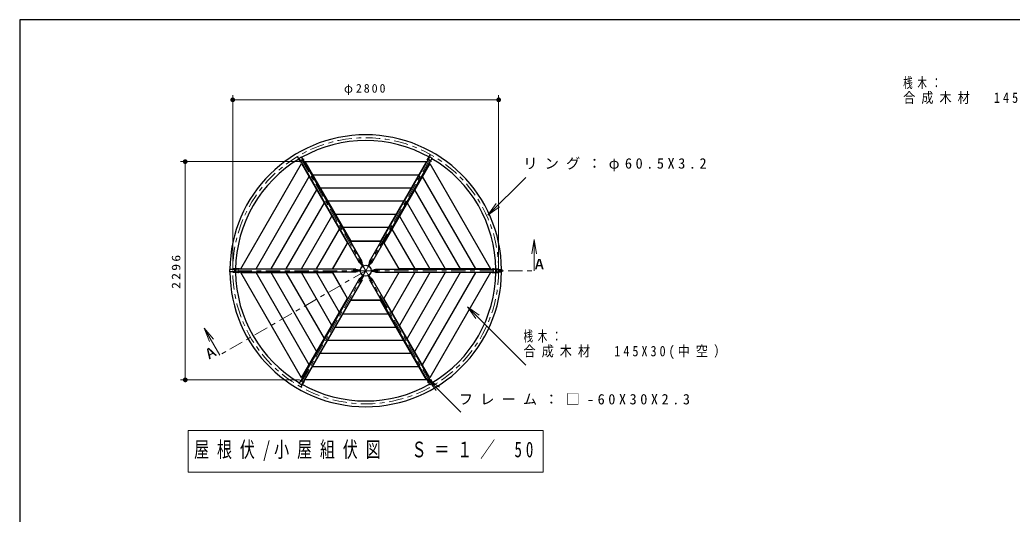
# Model space of a CAD drawing. Units: millimetres on the paper, with parts at other scales. Extents: x -385 to 0, y 0 to 267.
# Drawn here: x -385 to -176, y 163 to 267 of the extents above; entities that cross this region are included whole.
import ezdxf
from ezdxf.enums import TextEntityAlignment as Align

# ---------------------------------------------------------------- set-up
doc = ezdxf.new("R2010")
doc.units = ezdxf.units.MM
doc.linetypes.add('USER1', pattern=[4.5, 2.5, -2])
doc.linetypes.add('USER2', pattern=[6, 3, -1, 1, -1])
for name, color, linetype, lineweight in [('1_30', 3, 'Continuous', 25), ('1_50', 3, 'Continuous', 25), ('NAKAMURA図枠', 7, 'Continuous', 13)]:
    doc.layers.add(name, color=color, linetype=linetype, lineweight=lineweight)
doc.styles.add('ＭＳ ゴシック', font='')
doc.styles.get('ＭＳ ゴシック').set_extended_font_data('MS Gothic')

# ---------------------------------------------------------------- blocks, each defined once
blk = doc.blocks.new('open_arrow')
at = {"color": 0, "linetype": 'Continuous', "lineweight": -2}
blk.add_lwpolyline([(7.5, 1.25), (0, 0), (7.5, -1.25)], dxfattribs=at)
blk = doc.blocks.new('filled_dot')
at = {"color": 0, "linetype": 'Continuous', "lineweight": -2, "const_width": 1.25}
blk.add_lwpolyline([(-0.625, 0, 1), (0.625, 0, 1)], format="xyb", close=True, dxfattribs=at)

msp = doc.modelspace()

# ---------------------------------------------------------------- linework, layer by layer
at = {"layer": '1_50', "color": 7, "lineweight": 13}
for p, q in [((-340.167, 215.216), (-340.167, 251.181)), ((-284.167, 215.216), (-284.167, 251.181)), ((-340.167, 250.181), (-284.167, 250.181)), ((-326.076, 237.175), (-351.167, 237.175)), ((-350.167, 191.257), (-350.167, 237.175)), ((-286.432, 225.886), (-278.462, 233.855)), ((-276.701, 220.776), (-276.701, 214.216)), ((-290.724, 206.636), (-278.462, 194.374)), ((-346.161, 202.164), (-342.881, 196.483)), ((-326.076, 191.257), (-351.167, 191.257)), ((-299.122, 191.49), (-292.128, 184.496)), ((-349.567, 180.616), (-349.567, 171.816)), ((-274.767, 180.616), (-349.567, 180.616)), ((-274.767, 171.816), (-274.767, 180.616)), ((-349.567, 171.816), (-274.767, 171.816))]:
    msp.add_line(p, q, dxfattribs=at)
at = {"layer": '1_50'}
for p, q in [((-325.806, 237.06), (-326.505, 238.27)), ((-299.203, 237.45), (-298.505, 238.66)), ((-338.447, 214.616), (-325.653, 236.775)), ((-326.198, 237.918), (-325.678, 238.218)), ((-313.462, 215.859), (-326.198, 237.918)), ((-312.942, 216.159), (-325.678, 238.218)), ((-325.653, 236.775), (-315.988, 220.034)), ((-324.961, 237.175), (-315.295, 220.434)), ((-324.961, 237.175), (-299.373, 237.175)), ((-311.392, 216.159), (-298.656, 238.218)), ((-310.872, 215.859), (-298.136, 237.918)), ((-299.373, 237.175), (-309.039, 220.434)), ((-298.68, 236.775), (-308.346, 220.034)), ((-298.68, 236.775), (-285.887, 214.616)), ((-298.656, 238.218), (-298.136, 237.918)), ((-323.367, 234.415), (-300.967, 234.415)), ((-335.26, 214.616), (-324.06, 234.015)), ((-300.274, 234.015), (-289.074, 214.616)), ((-332.073, 214.616), (-322.466, 231.255)), ((-321.774, 231.655), (-302.56, 231.655)), ((-301.868, 231.255), (-292.261, 214.616)), ((-328.886, 214.616), (-320.873, 228.495)), ((-320.18, 228.895), (-304.154, 228.895)), ((-303.461, 228.495), (-295.448, 214.616)), ((-325.699, 214.616), (-319.279, 225.735)), ((-318.586, 226.135), (-305.747, 226.135)), ((-305.055, 225.735), (-298.635, 214.616)), ((-322.512, 214.616), (-317.686, 222.975)), ((-316.993, 223.375), (-307.341, 223.375)), ((-306.648, 222.975), (-301.822, 214.616)), ((-319.176, 214.616), (-316.018, 220.086)), ((-319.115, 214.616), (-315.988, 220.034)), ((-315.325, 220.486), (-309.009, 220.486)), ((-315.295, 220.434), (-309.039, 220.434)), ((-308.346, 220.034), (-305.218, 214.616)), ((-308.316, 220.086), (-305.158, 214.616)), ((-313.667, 216.214), (-313.147, 216.514)), ((-312.816, 215.161), (-313.485, 216.319)), ((-313.462, 215.859), (-313.28, 215.964)), ((-312.66, 215.251), (-313.329, 216.409)), ((-313.124, 216.054), (-312.942, 216.159)), ((-311.673, 215.251), (-311.005, 216.409)), ((-311.517, 215.161), (-310.849, 216.319)), ((-311.392, 216.159), (-311.21, 216.054)), ((-311.187, 216.514), (-310.667, 216.214)), ((-311.054, 215.964), (-310.872, 215.859)), ((-339.709, 214.466), (-340.867, 214.466)), ((-340.867, 214.466), (-340.867, 213.966)), ((-339.709, 213.966), (-340.867, 213.966)), ((-338.77, 214.606), (-340.167, 214.606)), ((-338.77, 213.826), (-340.167, 213.826)), ((-339.709, 214.516), (-339.709, 213.916)), ((-314.237, 214.516), (-339.709, 214.516)), ((-339.709, 213.916), (-339.709, 214.516)), ((-314.237, 214.516), (-339.709, 214.516)), ((-314.237, 213.916), (-339.709, 213.916)), ((-314.237, 213.916), (-339.709, 213.916)), ((-338.447, 214.616), (-319.115, 214.616)), ((-338.447, 213.816), (-319.115, 213.816)), ((-325.653, 191.657), (-338.447, 213.816)), ((-324.06, 194.417), (-335.26, 213.816)), ((-322.466, 197.177), (-332.073, 213.816)), ((-320.873, 199.937), (-328.886, 213.816)), ((-319.279, 202.697), (-325.699, 213.816)), ((-317.686, 205.457), (-322.512, 213.816)), ((-316.018, 208.346), (-319.176, 213.816)), ((-315.988, 208.398), (-319.115, 213.816)), ((-314.647, 214.516), (-314.647, 213.916)), ((-314.647, 213.916), (-314.647, 214.516)), ((-313.31, 214.306), (-314.647, 214.306)), ((-313.31, 214.306), (-314.647, 214.306)), ((-313.31, 214.126), (-314.647, 214.126)), ((-313.31, 214.126), (-314.647, 214.126)), ((-314.237, 214.516), (-314.237, 214.306)), ((-314.237, 214.306), (-314.237, 214.516)), ((-314.237, 214.126), (-314.237, 213.916)), ((-314.237, 213.916), (-314.237, 214.126)), ((-312.816, 213.271), (-313.485, 212.113)), ((-312.66, 213.181), (-313.329, 212.023)), ((-311.673, 213.181), (-311.005, 212.023)), ((-311.517, 213.271), (-310.849, 212.113)), ((-311.024, 214.306), (-309.687, 214.306)), ((-311.024, 214.306), (-309.687, 214.306)), ((-311.024, 214.126), (-309.687, 214.126)), ((-311.024, 214.126), (-309.687, 214.126)), ((-310.097, 214.306), (-310.097, 214.516)), ((-310.097, 214.516), (-284.625, 214.516)), ((-310.097, 214.516), (-310.097, 214.306)), ((-310.097, 214.516), (-284.625, 214.516)), ((-310.097, 213.916), (-310.097, 214.126)), ((-310.097, 214.126), (-310.097, 213.916)), ((-310.097, 213.916), (-284.625, 213.916)), ((-310.097, 213.916), (-284.625, 213.916)), ((-309.687, 213.916), (-309.687, 214.516)), ((-309.687, 214.516), (-309.687, 213.916)), ((-305.218, 213.816), (-308.346, 208.398)), ((-305.158, 213.816), (-308.316, 208.346)), ((-301.822, 213.816), (-306.648, 205.457)), ((-285.887, 214.616), (-305.218, 214.616)), ((-285.887, 213.816), (-305.218, 213.816)), ((-298.635, 213.816), (-305.055, 202.697)), ((-295.448, 213.816), (-303.461, 199.937)), ((-292.261, 213.816), (-301.868, 197.177)), ((-289.074, 213.816), (-300.274, 194.417)), ((-285.887, 213.816), (-298.68, 191.657)), ((-285.564, 214.606), (-284.167, 214.606)), ((-285.564, 213.826), (-284.167, 213.826)), ((-284.625, 213.916), (-284.625, 214.516)), ((-284.625, 214.516), (-284.625, 213.916)), ((-284.625, 214.466), (-283.467, 214.466)), ((-284.625, 213.966), (-283.467, 213.966)), ((-283.467, 214.466), (-283.467, 213.966)), ((-313.462, 212.573), (-326.198, 190.514)), ((-312.942, 212.273), (-325.678, 190.214)), ((-313.147, 211.918), (-313.667, 212.218)), ((-313.28, 212.468), (-313.462, 212.573)), ((-312.942, 212.273), (-313.124, 212.378)), ((-311.21, 212.378), (-311.392, 212.273)), ((-311.392, 212.273), (-298.656, 190.214)), ((-310.667, 212.218), (-311.187, 211.918)), ((-310.872, 212.573), (-311.054, 212.468)), ((-310.872, 212.573), (-298.136, 190.514)), ((-325.653, 191.657), (-315.988, 208.398)), ((-324.961, 191.257), (-315.295, 207.998)), ((-309.009, 207.946), (-315.325, 207.946)), ((-309.039, 207.998), (-315.295, 207.998)), ((-299.373, 191.257), (-309.039, 207.998)), ((-298.68, 191.657), (-308.346, 208.398)), ((-307.341, 205.057), (-316.993, 205.057)), ((-305.747, 202.297), (-318.586, 202.297)), ((-304.154, 199.537), (-320.18, 199.537)), ((-302.56, 196.777), (-321.774, 196.777)), ((-300.967, 194.017), (-323.367, 194.017)), ((-325.678, 190.214), (-326.198, 190.514)), ((-325.131, 190.982), (-325.829, 189.772)), ((-299.373, 191.257), (-324.961, 191.257)), ((-298.136, 190.514), (-298.656, 190.214)), ((-298.528, 191.372), (-297.829, 190.162))]:
    msp.add_line(p, q, dxfattribs=at)
at = {"layer": '1_50', "color": 7, "linetype": 'USER2', "lineweight": 13}
for p, q in [((-312.167, 214.216), (-326.167, 238.465)), ((-312.167, 214.216), (-298.167, 238.465)), ((-326.05, 237.225), (-325.152, 237.743)), ((-299.182, 237.743), (-298.284, 237.225)), ((-313.329, 215.63), (-312.81, 215.93)), ((-311.524, 215.93), (-311.004, 215.63)), ((-312.167, 214.216), (-342.881, 196.483)), ((-312.167, 214.216), (-340.167, 214.216)), ((-312.167, 214.216), (-340.167, 214.216)), ((-339.035, 214.735), (-339.035, 213.697)), ((-339.035, 213.697), (-339.035, 214.735)), ((-312.167, 214.216), (-326.167, 189.967)), ((-313.972, 214.516), (-313.972, 213.916)), ((-313.972, 213.916), (-313.972, 214.516)), ((-312.167, 214.216), (-284.167, 214.216)), ((-312.167, 214.216), (-284.167, 214.216)), ((-312.167, 214.216), (-298.167, 189.967)), ((-312.167, 214.216), (-276.701, 214.216)), ((-310.362, 213.916), (-310.362, 214.516)), ((-310.362, 214.516), (-310.362, 213.916)), ((-285.299, 213.697), (-285.299, 214.735)), ((-285.299, 214.735), (-285.299, 213.697)), ((-312.81, 212.503), (-313.329, 212.803)), ((-311.004, 212.803), (-311.524, 212.503)), ((-325.152, 190.689), (-326.05, 191.207)), ((-298.284, 191.207), (-299.182, 190.689))]:
    msp.add_line(p, q, dxfattribs=at)
at = {"layer": '1_50', "color": 7, "linetype": 'USER1', "lineweight": 13}
for p, q in [((-339.467, 214.466), (-339.709, 214.466)), ((-339.467, 213.966), (-339.709, 213.966)), ((-339.467, 214.466), (-339.467, 213.966)), ((-284.867, 214.466), (-284.867, 213.966)), ((-284.867, 214.466), (-284.625, 214.466)), ((-284.867, 213.966), (-284.625, 213.966))]:
    msp.add_line(p, q, dxfattribs=at)
at = {"layer": '1_50', "color": 7, "linetype": 'USER2', "lineweight": 13}
msp.add_circle((-312.167, 214.216), 28, dxfattribs=at)
at = {"layer": '1_50'}
msp.add_circle((-312.167, 214.216), 1.143, dxfattribs=at)
for radius, start, end in [(28.605, 0.50076, 179.49924), (27.395, 60.62745, 119.37255), (27.395, 120.62745, 179.37255), (27.395, 0.62745, 59.37255), (28.605, 180.50076, 359.49924), (27.395, 180.62745, 239.37255), (27.395, 300.62745, 359.37255), (27.395, 240.62745, 299.37255)]:
    msp.add_arc((-312.167, 214.216), radius, start, end, dxfattribs=at)
at = {"layer": 'NAKAMURA図枠', "color": 20, "lineweight": 25}
for p, q in [((-385, 267), (-385, 0)), ((0, 267), (-385, 267))]:
    msp.add_line(p, q, dxfattribs=at)

# ---------------------------------------------------------------- block references
at = {"layer": '1_50', "color": 7, "lineweight": 13, "xscale": 0.4, "yscale": 0.4}
msp.add_blockref('filled_dot', (-340.167, 250.181), dxfattribs=at)
for name, p, rotation in [('filled_dot', (-284.167, 250.181), 180), ('filled_dot', (-350.167, 237.175), 270), ('open_arrow', (-286.432, 225.886), 45), ('open_arrow', (-276.701, 220.776), 270), ('open_arrow', (-290.724, 206.636), 315), ('open_arrow', (-346.161, 202.164), 300), ('filled_dot', (-350.167, 191.257), 90), ('open_arrow', (-299.122, 191.49), 315)]:
    msp.add_blockref(name, p, dxfattribs=dict(at, rotation=rotation))

# ---------------------------------------------------------------- texts
at = {"layer": '1_30', "color": 7, "char_height": 2.199, "attachment_point": 4, "style": 'ＭＳ ゴシック'}
for s, insert in [('\\T1.5;\\W0.65;桟木：', (-198.987, 253.644)), ('\\T1.5;\\W0.85;合成木材\u3000145X30(中空）', (-198.987, 250.344))]:
    msp.add_mtext(s, dxfattribs=dict(at, insert=insert))
at = {"layer": '1_50', "color": 7, "style": 'ＭＳ ゴシック', "width": 1.35}
msp.add_text('A', height=2.199, dxfattribs=at).set_placement((-276.616, 216.703), align=Align.TOP_LEFT)
msp.add_text('A', height=2.199, rotation=30, dxfattribs=at).set_placement((-346.276, 197.394), align=Align.TOP_LEFT)
at = {"layer": '1_50', "color": 7, "style": 'ＭＳ ゴシック'}
for s, insert, char_height, attachment_point in [('\\T1.33;φ2800', (-312.167, 251.181), 1.833, 8), ('\\T1.5;リング：φ60.5X3.2', (-278.985, 236.505), 2.199, 4), ('\\T1.5;\\W0.65;桟木：', (-278.938, 200.324), 2.199, 4), ('\\T1.5;\\W0.85;合成木材\u3000145X30(中空）', (-278.938, 197.024), 2.199, 4), ('\\T1.5;フレーム：□-60X30X2.3', (-292.565, 187.146), 2.199, 4), ('\\T1.53;\\W0.7;屋根伏/小屋組伏図\u3000Ｓ＝１／\\~50', (-312.167, 176.216), 3.299, 5)]:
    msp.add_mtext(s, dxfattribs=dict(at, insert=insert, char_height=char_height, attachment_point=attachment_point))
at = {"layer": '1_50', "color": 7, "insert": (-351.167, 214.216), "char_height": 1.833, "attachment_point": 8, "rotation": 90, "style": 'ＭＳ ゴシック'}
msp.add_mtext('\\T1.33;\\W1.15;2296', dxfattribs=at)

doc.saveas('drawing.dxf')
